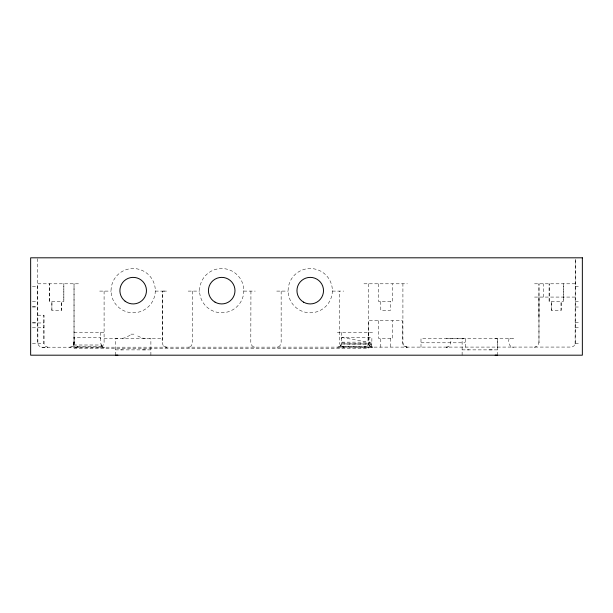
<?xml version="1.0" encoding="UTF-8"?>
<svg xmlns="http://www.w3.org/2000/svg" width="613" height="613" viewBox="0 0 613 613"><rect width="100%" height="100%" fill="white"/><g stroke="black" fill="none" stroke-linecap="round" stroke-linejoin="round"><path stroke-width="0.46" stroke-dasharray="3.06 2.3" d="M37.73 315.205L43.929 315.205L43.929 343.272L45.086 346.061L47.868 347.211C44.305 347.671 37.837 347.923 37.73 342.79L37.73 258.74M49.684 301.496L49.684 283.796L49.684 301.496L63.844 301.496L63.844 283.796L63.844 301.496M51.898 310.347L51.898 301.496L51.898 310.347L61.629 310.347L61.629 301.496L61.629 310.347M100.578 338.698L100.578 337.487L74.027 337.487C74.326 341.081 74.778 347.081 69.675 347.219L70.817 347.065M104.095 291.098L104.095 342.79L102.8 345.924L99.666 347.211L100.816 347.065M150.882 355.188L150.882 338.583L149.534 338.583M165.541 347.065L166.69 347.211C162.284 347.203 161.617 341.916 162.261 338.583L162.261 291.098L166.69 291.098L162.859 291.098M192.628 291.098L192.62 342.79L191.325 345.924L188.199 347.219L189.34 347.065M281.152 291.098L281.152 342.79L279.857 345.924L276.731 347.219L277.873 347.065M368.39 283.796L368.39 342.79C369.968 345.602 362.421 347.832 365.11 347.065M370.781 346.621L371.815 343.939L371.892 337.487L341.77 337.487L341.77 338.698M378.566 320.668L378.566 338.368L392.726 338.368L392.726 320.668M378.566 283.796L378.566 301.496L392.726 301.496L392.726 283.796M380.78 347.219L380.78 338.368M380.78 301.496L380.78 310.347L390.519 310.347L390.519 301.496M538.973 317.074L538.973 283.796L538.973 342.79L537.678 345.924L534.544 347.219L535.693 347.065M543.402 297.075L543.402 283.796M549.156 301.496L549.156 283.796L549.156 301.496L563.316 301.496L563.316 283.796L563.316 301.496M551.371 310.347L551.371 301.496L551.371 310.347L561.102 310.347L561.11 301.496L561.102 310.347M73.437 342.79L73.629 346.621M74.066 338.698L74.027 337.487M73.851 343.939L74.027 342.154M337.342 347.219L339.556 346.629L372.137 346.621L369.348 342.652L368.995 337.487M371.815 343.939L341.755 342.905L341.77 332.453M341.77 342.79L341.18 345.004L339.556 346.621L370.306 347.065M575.117 343.939L575.27 258.74L575.27 343.272L573.967 345.924L571.983 347.065L42.159 347.211L39.945 346.621M74.027 342.905L74.05 340.935M130.109 335.303L124.339 337.985L120.661 338.583M447.413 347.211L446.31 347.211L447.459 347.065M446.31 347.211C450.731 347.264 451.513 341.633 450.586 338.583M338.491 347.065L372.673 347.219C365.593 346.521 368.865 336.821 368.244 332.453M509.058 338.583C508.108 341.656 508.928 347.295 513.365 347.211M73.974 347.219L74.027 347.9M368.275 347.219L368.321 347.9M75.552 347.219L76.472 347.219M122.401 349.87L120.661 349.87M145.695 349.87L142.017 349.87M469.045 349.87L467.298 349.87M492.339 349.87L488.661 349.87M78.449 283.796L37.73 283.796L37.883 343.939M363.961 283.796L407.339 283.796M534.551 283.796L575.27 283.796M32.42 286.248L37.73 286.248M575.27 286.248L580.58 286.248M250.939 291.098L250.794 342.782L252.089 345.916L255.215 347.211L254.073 347.058M99.674 291.098L111.076 291.098M155.281 291.098L162.261 291.098L162.261 342.782M188.199 291.098L199.608 291.098M243.805 291.098L255.215 291.098M276.731 291.098L288.133 291.098M332.338 291.098L343.747 291.098M534.544 297.075L575.27 297.075M32.42 301.742L37.73 301.742M575.27 301.742L580.58 301.742M32.42 306.554L37.73 306.554M32.42 307.013L37.73 307.013M575.27 307.013L580.58 307.013M32.42 322.507L37.73 322.507M575.27 322.507L580.58 322.507M32.55 322.974L43.929 322.967M32.42 327.786L43.929 327.786M575.27 327.786L580.58 327.786M74.027 332.453L104.999 332.453M337.342 332.453L372.673 332.453M130.868 334.154L135.488 334.154M115.474 355.188L115.474 338.583L117.849 338.583M104.095 338.583L162.261 338.583M446.31 338.583L513.334 338.583L510.2 338.583M462.118 355.188L462.118 338.583L463.466 338.583M495.151 338.583L497.526 338.583L497.526 355.188M341.77 342.154L368.244 342.154M420.993 342.79L465.252 342.79M32.435 343.272L43.929 343.272L43.929 315.205M575.27 343.272L580.58 343.272M368.398 343.939L341.617 343.939L371.578 345.004M73.736 345.004L101.168 345.004L102.792 346.629L104.999 347.219L74.027 347.065L74.027 348.536L368.321 348.536L368.321 347.065M71.89 346.629L102.792 346.629M115.474 349.87L150.882 349.87M462.118 349.87L497.526 349.87L497.373 338.583M145.695 338.583L142.017 337.985L136.247 335.303M406.189 347.065L407.339 347.211L404.205 345.924L402.91 342.79L402.91 283.796M77.307 347.065L78.449 347.211L75.322 345.924L74.027 342.79L74.027 283.796L74.027 343.364M342.598 347.058L343.786 347.211L340.621 345.916L339.318 342.79L339.318 291.098M512.184 347.065L513.334 347.211M406.825 347.219L403.699 345.924L402.549 343.939L402.404 320.668L368.773 320.668L368.773 339.671M341.77 337.487L371.892 342.79M163.564 345.916L164.476 346.621M101.873 345.924L100.578 342.79L100.578 332.453M369.539 345.924L368.697 344.659M538.973 297.075L538.973 342.79M465.252 347.219L465.252 338.368L420.993 338.368L420.993 347.219M390.519 338.368L390.519 347.219M155.311 290.654L155.12 293.543A22.129 22.129 0 0 1 111.237 293.543L111.053 290.654A22.129 22.129 0 0 1 133.182 268.525A22.129 22.129 0 0 1 155.311 290.654M243.836 290.654L243.645 293.543A22.129 22.129 0 0 1 199.769 293.543L199.577 290.654A22.129 22.129 0 0 1 221.707 268.525A22.129 22.129 0 0 1 243.836 290.654M332.369 290.654L332.177 293.543A22.129 22.129 0 0 1 288.294 293.543L288.11 290.654A22.129 22.129 0 0 1 310.239 268.525A22.129 22.129 0 0 1 332.369 290.654M340.544 345.824L341.18 345.004L340.544 345.824"/><path stroke-width="0.92" d="M497.373 355.188L495.151 355.188M115.627 355.188L117.849 355.188M582.35 257.812L30.65 257.812L30.65 355.188L582.35 355.188L582.35 257.812M303.596 302.155A13.279 13.279 0 0 0 323.511 290.654A13.279 13.279 0 0 0 303.596 279.153A13.279 13.279 0 0 0 303.596 302.155M215.071 302.155A13.279 13.279 0 0 0 234.986 290.654A13.279 13.279 0 0 0 215.071 279.153A13.279 13.279 0 0 0 215.071 302.155M125.098 301.19A13.279 13.279 0 0 0 146.346 292.386A13.279 13.279 0 0 0 128.094 278.386A13.279 13.279 0 0 0 125.098 301.19"/></g></svg>
